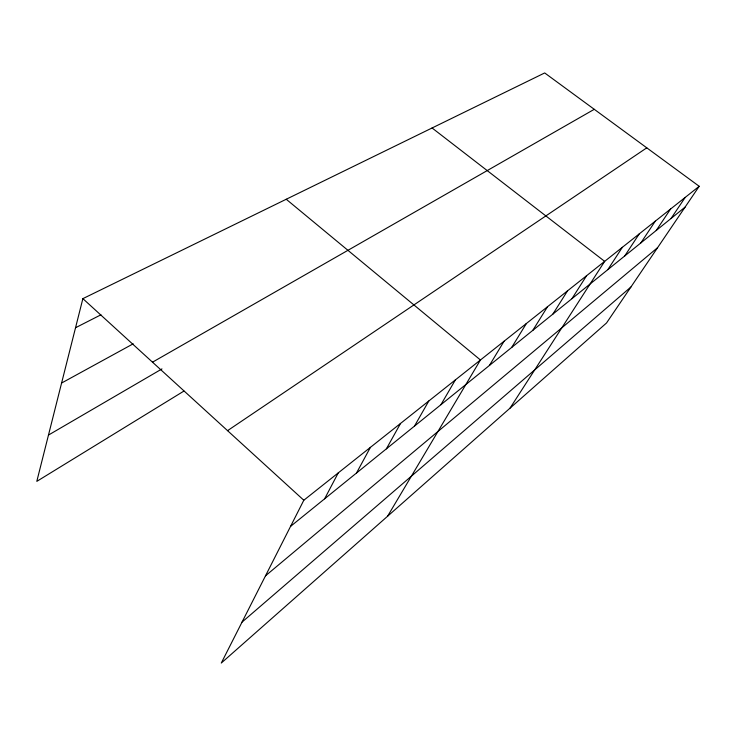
<?xml version="1.0" encoding="UTF-8"?>
<svg xmlns="http://www.w3.org/2000/svg" width="736" height="736" viewBox="0 0 736 736"><rect width="100%" height="100%" fill="white"/><g stroke="black" fill="none" stroke-linecap="round" stroke-linejoin="round"><path stroke-width="1.1" d="M699.2 186.291L303.812 500.241L221.278 663.053L606.528 322.975L699.2 186.291L544.695 72.947L82.874 298.641L36.8 481.372L183.954 391.055M324.613 498.824L338.247 472.898M356.491 473.027L370.42 447.35M386.382 448.84L400.55 423.421M414.469 426.107L428.821 400.973M440.919 404.708L455.4 379.868M387.559 516.267L480.433 359.987L286.23 199.254M489.412 365.461L504.059 341.237M511.704 347.42L526.387 323.509M532.827 330.326L547.52 306.728M552.874 314.106L567.557 290.812M571.927 298.696L586.583 275.715M510.039 408.149L604.661 261.363L432.078 127.981M607.816 269.652L622.371 247.296M624.735 255.953L639.225 233.91M640.872 242.898L655.288 221.159M656.273 230.432L670.597 208.996M670.993 218.528L685.225 197.386M242.043 622.104L630.927 286.994M265.484 575.837L657.579 247.673M290.554 526.387L685.069 207.138M227.553 430.661L646.778 147.835M48.475 435.068L161.966 368.911M152.508 362.186L594.265 109.314M61.594 383.033L133.188 343.822M75.532 327.741L100.952 314.796M82.874 298.641L303.812 500.241"/></g></svg>
